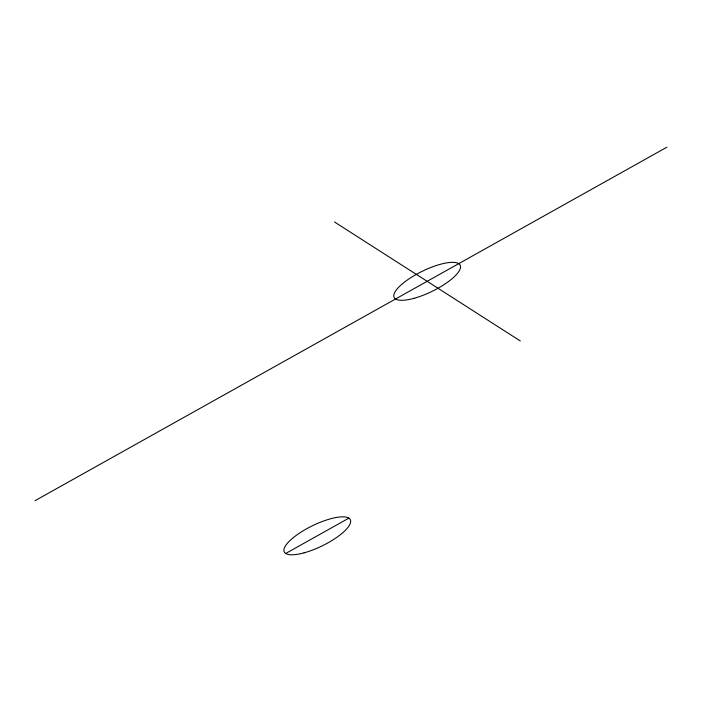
<?xml version="1.0" encoding="UTF-8"?>
<svg xmlns="http://www.w3.org/2000/svg" width="702" height="702" viewBox="0 0 702 702"><rect width="100%" height="100%" fill="white"/><g stroke="black" fill="none" stroke-linecap="round" stroke-linejoin="round"><path stroke-width="1.05" d="M35.1 500.649L666.9 147.192M285.679 553.501L348.859 518.155M334.503 221.99L520.287 340.953M304.045 552.851A36.758 11.179 -26 0 0 350.447 520.033A36.758 11.179 -26 0 0 297.332 534.599A36.758 11.179 -26 0 0 304.045 552.851M413.926 298.341A36.758 11.179 -26 0 0 460.328 265.523A36.758 11.179 -26 0 0 407.213 280.089A36.758 11.179 -26 0 0 413.926 298.341"/></g></svg>
